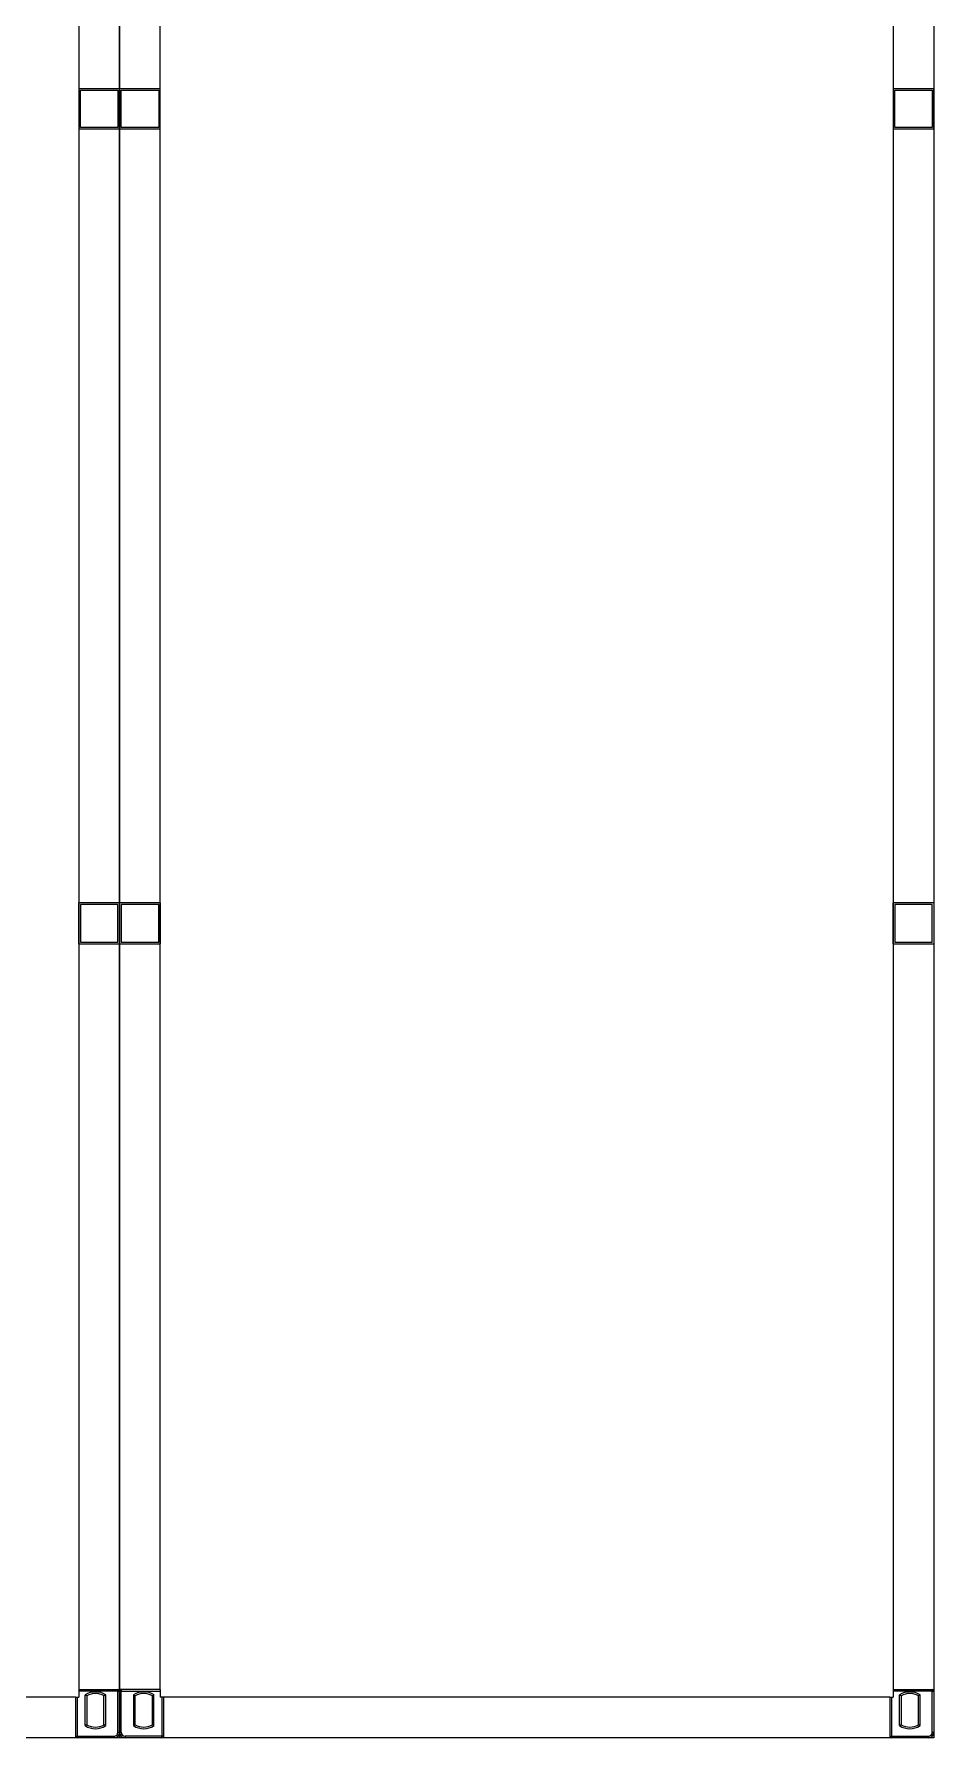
# Model space of a CAD drawing. Header units: millimetres. Extents: x -300 to 383236, y -195106 to -144646.
# Drawn here: x 145448.4 to 145647.3, y -151078 to -150701.4 of the extents above; entities that cross this region are included whole.
import ezdxf

# ---------------------------------------------------------------- set-up
doc = ezdxf.new("R2010")
doc.units = ezdxf.units.MM
doc.header["$LTSCALE"] = 60

# ---------------------------------------------------------------- blocks, each defined once
blk = doc.blocks.new('KEY PLAN_NEW')
at = {"color": 253}
for p, q in [((-746.86, -1495.5), (-746.86, -1788.38)), ((-740.86, -1788.38), (-740.86, -1495.5)), ((-686.86, -1495.5), (-686.86, -1788.38)), ((-746.86, -1670.44), (-746.86, -1673.44)), ((-746.86, -1670.44), (-743.86, -1670.44)), ((-743.86, -1673.44), (-743.86, -1670.44)), ((-743.86, -1670.44), (-743.86, -1673.44)), ((-743.86, -1670.44), (-740.86, -1670.44)), ((-740.86, -1673.44), (-740.86, -1670.44)), ((-686.86, -1670.44), (-686.86, -1673.44)), ((-686.86, -1670.44), (-683.86, -1670.44)), ((-683.86, -1673.44), (-683.86, -1670.44)), ((-746.74, -1673.32), (-746.74, -1670.56)), ((-746.74, -1670.56), (-743.98, -1670.56)), ((-743.98, -1670.56), (-743.98, -1673.32)), ((-743.98, -1670.56), (-743.98, -1673.32)), ((-743.74, -1673.32), (-743.74, -1670.56)), ((-743.74, -1670.56), (-740.98, -1670.56)), ((-740.98, -1670.56), (-740.98, -1673.32)), ((-740.98, -1670.56), (-740.98, -1673.32)), ((-686.74, -1673.32), (-686.74, -1670.56)), ((-686.74, -1670.56), (-683.98, -1670.56)), ((-683.98, -1670.56), (-683.98, -1673.32)), ((-683.98, -1670.56), (-683.98, -1673.32)), ((-743.86, -1673.44), (-746.86, -1673.44)), ((-743.98, -1673.32), (-746.74, -1673.32)), ((-740.86, -1673.44), (-743.86, -1673.44)), ((-740.98, -1673.32), (-743.74, -1673.32)), ((-683.86, -1673.44), (-686.86, -1673.44)), ((-683.98, -1673.32), (-686.74, -1673.32)), ((-746.86, -1733.44), (-746.86, -1730.44)), ((-743.86, -1730.44), (-746.86, -1730.44)), ((-743.98, -1730.56), (-746.74, -1730.56)), ((-746.74, -1730.56), (-746.74, -1733.32)), ((-743.98, -1733.32), (-743.98, -1730.56)), ((-743.98, -1733.32), (-743.98, -1730.56)), ((-743.86, -1730.44), (-743.86, -1733.44)), ((-743.86, -1733.44), (-743.86, -1730.44)), ((-740.86, -1730.44), (-743.86, -1730.44)), ((-740.98, -1730.56), (-743.74, -1730.56)), ((-743.74, -1730.56), (-743.74, -1733.32)), ((-740.98, -1733.32), (-740.98, -1730.56)), ((-740.98, -1733.32), (-740.98, -1730.56)), ((-740.86, -1730.44), (-740.86, -1733.44)), ((-686.86, -1733.44), (-686.86, -1730.44)), ((-683.86, -1730.44), (-686.86, -1730.44)), ((-683.98, -1730.56), (-686.74, -1730.56)), ((-686.74, -1730.56), (-686.74, -1733.32)), ((-683.98, -1733.32), (-683.98, -1730.56)), ((-683.98, -1733.32), (-683.98, -1730.56)), ((-683.86, -1730.44), (-683.86, -1733.44)), ((-746.86, -1733.44), (-743.86, -1733.44)), ((-746.74, -1733.32), (-743.98, -1733.32)), ((-743.86, -1733.44), (-740.86, -1733.44)), ((-743.74, -1733.32), (-740.98, -1733.32)), ((-686.86, -1733.44), (-683.86, -1733.44)), ((-686.74, -1733.32), (-683.98, -1733.32)), ((-746.86, -1788.38), (-746.86, -1788.94)), ((-740.86, -1788.38), (-740.86, -1788.94)), ((-686.86, -1788.38), (-686.86, -1788.94)), ((-747.1, -1788.94), (-800.62, -1788.94)), ((-747.1, -1788.94), (-746.86, -1788.94)), ((-740.62, -1788.94), (-740.86, -1788.94)), ((-687.1, -1788.94), (-740.62, -1788.94)), ((-687.1, -1788.94), (-686.86, -1788.94))]:
    blk.add_line(p, q, dxfattribs=at)
at = {"color": 253, "linetype": 'Continuous'}
for p, q in [((-746.86, -1788.38), (-743.86, -1788.38)), ((-743.98, -1788.5), (-746.86, -1788.5)), ((-743.98, -1788.38), (-743.98, -1788.5)), ((-743.98, -1788.5), (-743.86, -1788.5)), ((-743.98, -1791.53), (-743.98, -1788.5)), ((-740.86, -1788.38), (-743.86, -1788.38)), ((-743.74, -1788.5), (-743.86, -1788.5)), ((-743.74, -1788.38), (-743.74, -1788.5)), ((-743.74, -1788.5), (-740.86, -1788.5)), ((-743.74, -1791.53), (-743.74, -1788.5)), ((-686.86, -1788.38), (-683.86, -1788.38)), ((-683.98, -1788.5), (-686.86, -1788.5)), ((-683.98, -1788.38), (-683.98, -1788.5)), ((-683.98, -1788.5), (-683.86, -1788.5)), ((-683.98, -1791.53), (-683.98, -1788.5)), ((-747.1, -1788.94), (-747.1, -1791.94)), ((-746.98, -1788.94), (-746.98, -1791.82)), ((-746.4, -1791.04), (-746.4, -1788.78)), ((-746.28, -1788.85), (-746.28, -1790.98)), ((-745.01, -1790.98), (-745.01, -1788.85)), ((-744.89, -1788.78), (-744.89, -1791.04)), ((-742.84, -1788.78), (-742.84, -1791.04)), ((-742.72, -1790.98), (-742.72, -1788.85)), ((-741.45, -1788.85), (-741.45, -1790.98)), ((-741.33, -1791.04), (-741.33, -1788.78)), ((-740.74, -1788.94), (-740.74, -1791.82)), ((-740.62, -1788.94), (-740.62, -1791.94)), ((-687.1, -1788.94), (-687.1, -1791.94)), ((-686.98, -1788.94), (-686.98, -1791.82)), ((-686.4, -1791.04), (-686.4, -1788.78)), ((-686.28, -1788.85), (-686.28, -1790.98)), ((-685.01, -1790.98), (-685.01, -1788.85)), ((-684.89, -1788.78), (-684.89, -1791.04)), ((-747.1, -1791.82), (-746.98, -1791.82)), ((-746.98, -1791.94), (-746.98, -1791.82)), ((-746.98, -1791.82), (-744.27, -1791.82)), ((-744.27, -1791.82), (-744.27, -1791.94)), ((-743.98, -1791.53), (-743.86, -1791.53)), ((-743.98, -1791.82), (-743.98, -1791.82)), ((-743.98, -1791.82), (-743.98, -1791.82)), ((-743.74, -1791.53), (-743.86, -1791.53)), ((-743.74, -1791.82), (-743.74, -1791.82)), ((-743.74, -1791.82), (-743.74, -1791.82)), ((-743.45, -1791.82), (-743.45, -1791.94)), ((-740.74, -1791.82), (-743.45, -1791.82)), ((-740.74, -1791.94), (-740.74, -1791.82)), ((-740.62, -1791.82), (-740.74, -1791.82)), ((-687.1, -1791.82), (-686.98, -1791.82)), ((-686.98, -1791.94), (-686.98, -1791.82)), ((-686.98, -1791.82), (-684.27, -1791.82)), ((-684.27, -1791.82), (-684.27, -1791.94)), ((-683.98, -1791.53), (-683.86, -1791.53)), ((-683.98, -1791.82), (-683.98, -1791.82)), ((-683.98, -1791.82), (-683.98, -1791.82))]:
    blk.add_line(p, q, dxfattribs=at)
at = {"color": 253}
for points in [[(-803.86, -1491.94), (-743.86, -1491.94), (-743.86, -1791.94), (-803.86, -1791.94)], [(-743.86, -1491.94), (-683.86, -1491.94), (-683.86, -1791.94), (-743.86, -1791.94)]]:
    blk.add_lwpolyline(points, close=True, dxfattribs=at)
at = {"color": 253, "linetype": 'Continuous'}
for centre, radius, start, end in [((-743.98, -1788.5), 0.12, 0, 90), ((-743.74, -1788.5), 0.12, 90, 180), ((-683.98, -1788.5), 0.12, 0, 90), ((-745.64, -1789.91), 1.36, 56.2792, 123.7208), ((-745.64, -1789.91), 1.24, 59.1964, 120.8036), ((-742.08, -1789.91), 1.36, 56.2792, 123.7208), ((-742.08, -1789.91), 1.24, 59.1964, 120.8036), ((-685.64, -1789.91), 1.36, 56.2792, 123.7208), ((-685.64, -1789.91), 1.24, 59.1964, 120.8036), ((-745.64, -1789.91), 1.24, 239.1964, 300.8036), ((-742.08, -1789.91), 1.24, 239.1964, 300.8036), ((-685.64, -1789.91), 1.24, 239.1964, 300.8036), ((-746.98, -1791.82), 0.12, 180, 270), ((-745.64, -1789.91), 1.36, 236.2792, 303.7208), ((-744.27, -1791.53), 0.41, 270, 0), ((-744.27, -1791.53), 0.29, 270, 0), ((-743.45, -1791.53), 0.41, 180, 270), ((-743.45, -1791.53), 0.29, 180, 270), ((-742.08, -1789.91), 1.36, 236.2792, 303.7208), ((-740.74, -1791.82), 0.12, 270, 0), ((-686.98, -1791.82), 0.12, 180, 270), ((-685.64, -1789.91), 1.36, 236.2792, 303.7208), ((-684.27, -1791.53), 0.41, 270, 0), ((-684.27, -1791.53), 0.29, 270, 0)]:
    blk.add_arc(centre, radius, start, end, dxfattribs=at)
for points, knots in [([(-746.28, -1788.85), (-746.28, -1788.85, 46), (-746.28, -1788.85, 46), (-746.28, -1788.85, 46), (-746.28, -1788.85, 46), (-746.28, -1788.85, 46), (-746.28, -1788.85, 46), (-746.28, -1788.85, 46), (-746.28, -1788.85, 46), (-746.28, -1788.85, 46), (-746.28, -1788.84, 46), (-746.29, -1788.84, 46), (-746.29, -1788.84, 46), (-746.29, -1788.84, 46), (-746.29, -1788.84, 46), (-746.29, -1788.84, 46), (-746.3, -1788.84, 46), (-746.3, -1788.84, 46), (-746.3, -1788.84, 46), (-746.3, -1788.84, 46), (-746.3, -1788.83, 46), (-746.3, -1788.83, 46), (-746.31, -1788.83, 46), (-746.31, -1788.83, 46), (-746.32, -1788.83, 46), (-746.32, -1788.83, 46), (-746.32, -1788.82, 46), (-746.32, -1788.82, 46), (-746.32, -1788.82, 46), (-746.32, -1788.82, 46), (-746.33, -1788.82, 46), (-746.33, -1788.82, 46), (-746.34, -1788.82, 46), (-746.34, -1788.81, 46), (-746.35, -1788.81, 46), (-746.35, -1788.81, 46), (-746.35, -1788.81, 46), (-746.35, -1788.81, 46), (-746.36, -1788.8, 46), (-746.36, -1788.8, 46), (-746.36, -1788.8, 46), (-746.36, -1788.8, 46), (-746.37, -1788.8, 46), (-746.37, -1788.8, 46), (-746.38, -1788.79, 46), (-746.38, -1788.79, 46), (-746.39, -1788.79, 46), (-746.39, -1788.79, 46), (-746.39, -1788.78, 46), (-746.39, -1788.78, 46), (-746.39, -1788.78, 46), (-746.4, -1788.78, 46), (-746.4, -1788.78, 46), (-746.4, -1788.78, 46)], [0, 0, 0, 0, 0.06206, 0.12459, 0.12459, 0.155854, 0.155854, 0.171487, 0.171487, 0.187119, 0.187119, 0.249648, 0.249648, 0.312178, 0.312178, 0.343442, 0.343442, 0.359075, 0.359075, 0.374707, 0.374707, 0.437236, 0.437236, 0.499766, 0.499766, 0.53103, 0.53103, 0.546663, 0.546663, 0.562295, 0.562295, 0.624824, 0.624824, 0.687353, 0.687353, 0.749883, 0.749883, 0.765515, 0.765515, 0.781147, 0.781147, 0.812412, 0.812412, 0.874941, 0.874941, 0.937471, 0.937471, 0.968735, 0.968735, 0.984368, 0.992184, 0.992184, 1, 1, 1, 1]), ([(-744.89, -1788.78), (-744.89, -1788.78, 46), (-744.89, -1788.78, 46), (-744.89, -1788.78, 46), (-744.89, -1788.78, 46), (-744.89, -1788.78, 46), (-744.89, -1788.79, 46), (-744.9, -1788.79, 46), (-744.9, -1788.79, 46), (-744.91, -1788.79, 46), (-744.91, -1788.8, 46), (-744.92, -1788.8, 46), (-744.92, -1788.8, 46), (-744.92, -1788.8, 46), (-744.93, -1788.8, 46), (-744.93, -1788.8, 46), (-744.93, -1788.81, 46), (-744.93, -1788.81, 46), (-744.93, -1788.81, 46), (-744.94, -1788.81, 46), (-744.94, -1788.81, 46), (-744.95, -1788.82, 46), (-744.95, -1788.82, 46), (-744.96, -1788.82, 46), (-744.96, -1788.82, 46), (-744.96, -1788.82, 46), (-744.96, -1788.82, 46), (-744.96, -1788.82, 46), (-744.97, -1788.83, 46), (-744.97, -1788.83, 46), (-744.97, -1788.83, 46), (-744.97, -1788.83, 46), (-744.98, -1788.83, 46), (-744.98, -1788.83, 46), (-744.99, -1788.84, 46), (-744.99, -1788.84, 46), (-744.99, -1788.84, 46), (-744.99, -1788.84, 46), (-744.99, -1788.84, 46), (-744.99, -1788.84, 46), (-744.99, -1788.84, 46), (-744.99, -1788.84, 46), (-745, -1788.84, 46), (-745, -1788.84, 46), (-745, -1788.85, 46), (-745, -1788.85, 46), (-745, -1788.85, 46), (-745, -1788.85, 46), (-745, -1788.85, 46), (-745, -1788.85, 46), (-745.01, -1788.85, 46), (-745.01, -1788.85, 46), (-745.01, -1788.85, 46), (-745.01, -1788.85, 46)], [0, 0, 0, 0, 0.00782, 0.00782, 0.015639, 0.031279, 0.031279, 0.062557, 0.062557, 0.125114, 0.125114, 0.187671, 0.187671, 0.21895, 0.21895, 0.234589, 0.234589, 0.250228, 0.250228, 0.312785, 0.312785, 0.375342, 0.375342, 0.437899, 0.437899, 0.453538, 0.453538, 0.469178, 0.469178, 0.500456, 0.500456, 0.563013, 0.563013, 0.62557, 0.62557, 0.641209, 0.641209, 0.656849, 0.656849, 0.688127, 0.688127, 0.750684, 0.750684, 0.813241, 0.813241, 0.828881, 0.828881, 0.84452, 0.84452, 0.875798, 0.875798, 0.938355, 1, 1, 1, 1]), ([(-742.84, -1788.78), (-742.84, -1788.78, 46), (-742.84, -1788.78, 46), (-742.83, -1788.78, 46), (-742.83, -1788.78, 46), (-742.83, -1788.78, 46), (-742.83, -1788.79, 46), (-742.83, -1788.79, 46), (-742.82, -1788.79, 46), (-742.82, -1788.79, 46), (-742.81, -1788.8, 46), (-742.81, -1788.8, 46), (-742.8, -1788.8, 46), (-742.8, -1788.8, 46), (-742.8, -1788.8, 46), (-742.8, -1788.8, 46), (-742.79, -1788.81, 46), (-742.79, -1788.81, 46), (-742.79, -1788.81, 46), (-742.79, -1788.81, 46), (-742.78, -1788.81, 46), (-742.78, -1788.82, 46), (-742.77, -1788.82, 46), (-742.77, -1788.82, 46), (-742.76, -1788.82, 46), (-742.76, -1788.82, 46), (-742.76, -1788.82, 46), (-742.76, -1788.82, 46), (-742.76, -1788.83, 46), (-742.76, -1788.83, 46), (-742.75, -1788.83, 46), (-742.75, -1788.83, 46), (-742.74, -1788.83, 46), (-742.74, -1788.83, 46), (-742.74, -1788.84, 46), (-742.74, -1788.84, 46), (-742.74, -1788.84, 46), (-742.74, -1788.84, 46), (-742.73, -1788.84, 46), (-742.73, -1788.84, 46), (-742.73, -1788.84, 46), (-742.73, -1788.84, 46), (-742.73, -1788.84, 46), (-742.72, -1788.84, 46), (-742.72, -1788.85, 46), (-742.72, -1788.85, 46), (-742.72, -1788.85, 46), (-742.72, -1788.85, 46), (-742.72, -1788.85, 46), (-742.72, -1788.85, 46), (-742.72, -1788.85, 46), (-742.72, -1788.85, 46), (-742.72, -1788.85, 46), (-742.72, -1788.85, 46)], [0, 0, 0, 0, 0.00782, 0.00782, 0.015639, 0.031279, 0.031279, 0.062557, 0.062557, 0.125114, 0.125114, 0.187671, 0.187671, 0.21895, 0.21895, 0.234589, 0.234589, 0.250228, 0.250228, 0.312785, 0.312785, 0.375342, 0.375342, 0.437899, 0.437899, 0.453538, 0.453538, 0.469178, 0.469178, 0.500456, 0.500456, 0.563013, 0.563013, 0.62557, 0.62557, 0.641209, 0.641209, 0.656849, 0.656849, 0.688127, 0.688127, 0.750684, 0.750684, 0.813241, 0.813241, 0.828881, 0.828881, 0.84452, 0.84452, 0.875798, 0.875798, 0.938355, 1, 1, 1, 1]), ([(-741.45, -1788.85), (-741.45, -1788.85, 46), (-741.45, -1788.85, 46), (-741.45, -1788.85, 46), (-741.44, -1788.85, 46), (-741.44, -1788.85, 46), (-741.44, -1788.85, 46), (-741.44, -1788.85, 46), (-741.44, -1788.85, 46), (-741.44, -1788.85, 46), (-741.44, -1788.84, 46), (-741.44, -1788.84, 46), (-741.43, -1788.84, 46), (-741.43, -1788.84, 46), (-741.43, -1788.84, 46), (-741.43, -1788.84, 46), (-741.43, -1788.84, 46), (-741.43, -1788.84, 46), (-741.43, -1788.84, 46), (-741.43, -1788.84, 46), (-741.42, -1788.83, 46), (-741.42, -1788.83, 46), (-741.41, -1788.83, 46), (-741.41, -1788.83, 46), (-741.41, -1788.83, 46), (-741.41, -1788.83, 46), (-741.4, -1788.82, 46), (-741.4, -1788.82, 46), (-741.4, -1788.82, 46), (-741.4, -1788.82, 46), (-741.4, -1788.82, 46), (-741.39, -1788.82, 46), (-741.39, -1788.82, 46), (-741.38, -1788.81, 46), (-741.38, -1788.81, 46), (-741.37, -1788.81, 46), (-741.37, -1788.81, 46), (-741.37, -1788.81, 46), (-741.37, -1788.8, 46), (-741.37, -1788.8, 46), (-741.36, -1788.8, 46), (-741.36, -1788.8, 46), (-741.36, -1788.8, 46), (-741.35, -1788.8, 46), (-741.35, -1788.79, 46), (-741.34, -1788.79, 46), (-741.34, -1788.79, 46), (-741.33, -1788.79, 46), (-741.33, -1788.78, 46), (-741.33, -1788.78, 46), (-741.33, -1788.78, 46), (-741.33, -1788.78, 46), (-741.33, -1788.78, 46), (-741.33, -1788.78, 46)], [0, 0, 0, 0, 0.06206, 0.12459, 0.12459, 0.155854, 0.155854, 0.171487, 0.171487, 0.187119, 0.187119, 0.249648, 0.249648, 0.312178, 0.312178, 0.343442, 0.343442, 0.359075, 0.359075, 0.374707, 0.374707, 0.437236, 0.437236, 0.499766, 0.499766, 0.53103, 0.53103, 0.546663, 0.546663, 0.562295, 0.562295, 0.624824, 0.624824, 0.687353, 0.687353, 0.749883, 0.749883, 0.765515, 0.765515, 0.781147, 0.781147, 0.812412, 0.812412, 0.874941, 0.874941, 0.937471, 0.937471, 0.968735, 0.968735, 0.984368, 0.992184, 0.992184, 1, 1, 1, 1]), ([(-686.28, -1788.85), (-686.28, -1788.85, 46), (-686.28, -1788.85, 46), (-686.28, -1788.85, 46), (-686.28, -1788.85, 46), (-686.28, -1788.85, 46), (-686.28, -1788.85, 46), (-686.28, -1788.85, 46), (-686.28, -1788.85, 46), (-686.28, -1788.85, 46), (-686.28, -1788.84, 46), (-686.29, -1788.84, 46), (-686.29, -1788.84, 46), (-686.29, -1788.84, 46), (-686.29, -1788.84, 46), (-686.29, -1788.84, 46), (-686.3, -1788.84, 46), (-686.3, -1788.84, 46), (-686.3, -1788.84, 46), (-686.3, -1788.84, 46), (-686.3, -1788.83, 46), (-686.3, -1788.83, 46), (-686.31, -1788.83, 46), (-686.31, -1788.83, 46), (-686.32, -1788.83, 46), (-686.32, -1788.83, 46), (-686.32, -1788.82, 46), (-686.32, -1788.82, 46), (-686.32, -1788.82, 46), (-686.32, -1788.82, 46), (-686.33, -1788.82, 46), (-686.33, -1788.82, 46), (-686.34, -1788.82, 46), (-686.34, -1788.81, 46), (-686.35, -1788.81, 46), (-686.35, -1788.81, 46), (-686.35, -1788.81, 46), (-686.35, -1788.81, 46), (-686.36, -1788.8, 46), (-686.36, -1788.8, 46), (-686.36, -1788.8, 46), (-686.36, -1788.8, 46), (-686.37, -1788.8, 46), (-686.37, -1788.8, 46), (-686.38, -1788.79, 46), (-686.38, -1788.79, 46), (-686.39, -1788.79, 46), (-686.39, -1788.79, 46), (-686.39, -1788.78, 46), (-686.39, -1788.78, 46), (-686.39, -1788.78, 46), (-686.4, -1788.78, 46), (-686.4, -1788.78, 46), (-686.4, -1788.78, 46)], [0, 0, 0, 0, 0.06206, 0.12459, 0.12459, 0.155854, 0.155854, 0.171487, 0.171487, 0.187119, 0.187119, 0.249648, 0.249648, 0.312178, 0.312178, 0.343442, 0.343442, 0.359075, 0.359075, 0.374707, 0.374707, 0.437236, 0.437236, 0.499766, 0.499766, 0.53103, 0.53103, 0.546663, 0.546663, 0.562295, 0.562295, 0.624824, 0.624824, 0.687353, 0.687353, 0.749883, 0.749883, 0.765515, 0.765515, 0.781147, 0.781147, 0.812412, 0.812412, 0.874941, 0.874941, 0.937471, 0.937471, 0.968735, 0.968735, 0.984368, 0.992184, 0.992184, 1, 1, 1, 1]), ([(-684.89, -1788.78), (-684.89, -1788.78, 46), (-684.89, -1788.78, 46), (-684.89, -1788.78, 46), (-684.89, -1788.78, 46), (-684.89, -1788.78, 46), (-684.89, -1788.79, 46), (-684.9, -1788.79, 46), (-684.9, -1788.79, 46), (-684.91, -1788.79, 46), (-684.91, -1788.8, 46), (-684.92, -1788.8, 46), (-684.92, -1788.8, 46), (-684.92, -1788.8, 46), (-684.93, -1788.8, 46), (-684.93, -1788.8, 46), (-684.93, -1788.81, 46), (-684.93, -1788.81, 46), (-684.93, -1788.81, 46), (-684.94, -1788.81, 46), (-684.94, -1788.81, 46), (-684.95, -1788.82, 46), (-684.95, -1788.82, 46), (-684.96, -1788.82, 46), (-684.96, -1788.82, 46), (-684.96, -1788.82, 46), (-684.96, -1788.82, 46), (-684.96, -1788.82, 46), (-684.97, -1788.83, 46), (-684.97, -1788.83, 46), (-684.97, -1788.83, 46), (-684.97, -1788.83, 46), (-684.98, -1788.83, 46), (-684.98, -1788.83, 46), (-684.99, -1788.84, 46), (-684.99, -1788.84, 46), (-684.99, -1788.84, 46), (-684.99, -1788.84, 46), (-684.99, -1788.84, 46), (-684.99, -1788.84, 46), (-684.99, -1788.84, 46), (-684.99, -1788.84, 46), (-685, -1788.84, 46), (-685, -1788.84, 46), (-685, -1788.85, 46), (-685, -1788.85, 46), (-685, -1788.85, 46), (-685, -1788.85, 46), (-685, -1788.85, 46), (-685, -1788.85, 46), (-685.01, -1788.85, 46), (-685.01, -1788.85, 46), (-685.01, -1788.85, 46), (-685.01, -1788.85, 46)], [0, 0, 0, 0, 0.00782, 0.00782, 0.015639, 0.031279, 0.031279, 0.062557, 0.062557, 0.125114, 0.125114, 0.187671, 0.187671, 0.21895, 0.21895, 0.234589, 0.234589, 0.250228, 0.250228, 0.312785, 0.312785, 0.375342, 0.375342, 0.437899, 0.437899, 0.453538, 0.453538, 0.469178, 0.469178, 0.500456, 0.500456, 0.563013, 0.563013, 0.62557, 0.62557, 0.641209, 0.641209, 0.656849, 0.656849, 0.688127, 0.688127, 0.750684, 0.750684, 0.813241, 0.813241, 0.828881, 0.828881, 0.84452, 0.84452, 0.875798, 0.875798, 0.938355, 1, 1, 1, 1]), ([(-746.28, -1790.98), (-746.28, -1790.98, 46), (-746.28, -1790.98, 46), (-746.28, -1790.98, 46), (-746.28, -1790.98, 46), (-746.28, -1790.98, 46), (-746.28, -1790.98, 46), (-746.28, -1790.98, 46), (-746.28, -1790.98, 46), (-746.28, -1790.98, 46), (-746.28, -1790.98, 46), (-746.29, -1790.98, 46), (-746.29, -1790.99, 46), (-746.29, -1790.99, 46), (-746.29, -1790.99, 46), (-746.29, -1790.99, 46), (-746.3, -1790.99, 46), (-746.3, -1790.99, 46), (-746.3, -1790.99, 46), (-746.3, -1790.99, 46), (-746.3, -1790.99, 46), (-746.3, -1790.99, 46), (-746.31, -1791, 46), (-746.31, -1791, 46), (-746.32, -1791, 46), (-746.32, -1791, 46), (-746.32, -1791, 46), (-746.32, -1791, 46), (-746.32, -1791, 46), (-746.32, -1791, 46), (-746.33, -1791.01, 46), (-746.33, -1791.01, 46), (-746.34, -1791.01, 46), (-746.34, -1791.01, 46), (-746.35, -1791.02, 46), (-746.35, -1791.02, 46), (-746.35, -1791.02, 46), (-746.35, -1791.02, 46), (-746.36, -1791.02, 46), (-746.36, -1791.02, 46), (-746.36, -1791.03, 46), (-746.36, -1791.03, 46), (-746.37, -1791.03, 46), (-746.37, -1791.03, 46), (-746.38, -1791.03, 46), (-746.38, -1791.04, 46), (-746.39, -1791.04, 46), (-746.39, -1791.04, 46), (-746.39, -1791.04, 46), (-746.39, -1791.04, 46), (-746.39, -1791.04, 46), (-746.4, -1791.04, 46), (-746.4, -1791.04, 46), (-746.4, -1791.04, 46)], [0, 0, 0, 0, 0.06206, 0.12459, 0.12459, 0.155854, 0.155854, 0.171487, 0.171487, 0.187119, 0.187119, 0.249648, 0.249648, 0.312178, 0.312178, 0.343442, 0.343442, 0.359075, 0.359075, 0.374707, 0.374707, 0.437236, 0.437236, 0.499766, 0.499766, 0.53103, 0.53103, 0.546663, 0.546663, 0.562295, 0.562295, 0.624824, 0.624824, 0.687353, 0.687353, 0.749883, 0.749883, 0.765515, 0.765515, 0.781147, 0.781147, 0.812412, 0.812412, 0.874941, 0.874941, 0.937471, 0.937471, 0.968735, 0.968735, 0.984368, 0.992184, 0.992184, 1, 1, 1, 1]), ([(-744.89, -1791.04), (-744.89, -1791.04, 46), (-744.89, -1791.04, 46), (-744.89, -1791.04, 46), (-744.89, -1791.04, 46), (-744.89, -1791.04, 46), (-744.89, -1791.04, 46), (-744.9, -1791.04, 46), (-744.9, -1791.04, 46), (-744.91, -1791.03, 46), (-744.91, -1791.03, 46), (-744.92, -1791.03, 46), (-744.92, -1791.03, 46), (-744.92, -1791.03, 46), (-744.93, -1791.02, 46), (-744.93, -1791.02, 46), (-744.93, -1791.02, 46), (-744.93, -1791.02, 46), (-744.93, -1791.02, 46), (-744.94, -1791.02, 46), (-744.94, -1791.01, 46), (-744.95, -1791.01, 46), (-744.95, -1791.01, 46), (-744.96, -1791.01, 46), (-744.96, -1791, 46), (-744.96, -1791, 46), (-744.96, -1791, 46), (-744.96, -1791, 46), (-744.97, -1791, 46), (-744.97, -1791, 46), (-744.97, -1791, 46), (-744.97, -1791, 46), (-744.98, -1790.99, 46), (-744.98, -1790.99, 46), (-744.99, -1790.99, 46), (-744.99, -1790.99, 46), (-744.99, -1790.99, 46), (-744.99, -1790.99, 46), (-744.99, -1790.99, 46), (-744.99, -1790.99, 46), (-744.99, -1790.99, 46), (-744.99, -1790.99, 46), (-745, -1790.98, 46), (-745, -1790.98, 46), (-745, -1790.98, 46), (-745, -1790.98, 46), (-745, -1790.98, 46), (-745, -1790.98, 46), (-745, -1790.98, 46), (-745, -1790.98, 46), (-745.01, -1790.98, 46), (-745.01, -1790.98, 46), (-745.01, -1790.98, 46), (-745.01, -1790.98, 46)], [0, 0, 0, 0, 0.00782, 0.00782, 0.015639, 0.031279, 0.031279, 0.062557, 0.062557, 0.125114, 0.125114, 0.187671, 0.187671, 0.21895, 0.21895, 0.234589, 0.234589, 0.250228, 0.250228, 0.312785, 0.312785, 0.375342, 0.375342, 0.437899, 0.437899, 0.453538, 0.453538, 0.469178, 0.469178, 0.500456, 0.500456, 0.563013, 0.563013, 0.62557, 0.62557, 0.641209, 0.641209, 0.656849, 0.656849, 0.688127, 0.688127, 0.750684, 0.750684, 0.813241, 0.813241, 0.828881, 0.828881, 0.84452, 0.84452, 0.875798, 0.875798, 0.938355, 1, 1, 1, 1]), ([(-742.84, -1791.04), (-742.84, -1791.04, 46), (-742.84, -1791.04, 46), (-742.83, -1791.04, 46), (-742.83, -1791.04, 46), (-742.83, -1791.04, 46), (-742.83, -1791.04, 46), (-742.83, -1791.04, 46), (-742.82, -1791.04, 46), (-742.82, -1791.03, 46), (-742.81, -1791.03, 46), (-742.81, -1791.03, 46), (-742.8, -1791.03, 46), (-742.8, -1791.03, 46), (-742.8, -1791.02, 46), (-742.8, -1791.02, 46), (-742.79, -1791.02, 46), (-742.79, -1791.02, 46), (-742.79, -1791.02, 46), (-742.79, -1791.02, 46), (-742.78, -1791.01, 46), (-742.78, -1791.01, 46), (-742.77, -1791.01, 46), (-742.77, -1791.01, 46), (-742.76, -1791, 46), (-742.76, -1791, 46), (-742.76, -1791, 46), (-742.76, -1791, 46), (-742.76, -1791, 46), (-742.76, -1791, 46), (-742.75, -1791, 46), (-742.75, -1791, 46), (-742.74, -1790.99, 46), (-742.74, -1790.99, 46), (-742.74, -1790.99, 46), (-742.74, -1790.99, 46), (-742.74, -1790.99, 46), (-742.74, -1790.99, 46), (-742.73, -1790.99, 46), (-742.73, -1790.99, 46), (-742.73, -1790.99, 46), (-742.73, -1790.99, 46), (-742.73, -1790.98, 46), (-742.72, -1790.98, 46), (-742.72, -1790.98, 46), (-742.72, -1790.98, 46), (-742.72, -1790.98, 46), (-742.72, -1790.98, 46), (-742.72, -1790.98, 46), (-742.72, -1790.98, 46), (-742.72, -1790.98, 46), (-742.72, -1790.98, 46), (-742.72, -1790.98, 46), (-742.72, -1790.98, 46)], [0, 0, 0, 0, 0.00782, 0.00782, 0.015639, 0.031279, 0.031279, 0.062557, 0.062557, 0.125114, 0.125114, 0.187671, 0.187671, 0.21895, 0.21895, 0.234589, 0.234589, 0.250228, 0.250228, 0.312785, 0.312785, 0.375342, 0.375342, 0.437899, 0.437899, 0.453538, 0.453538, 0.469178, 0.469178, 0.500456, 0.500456, 0.563013, 0.563013, 0.62557, 0.62557, 0.641209, 0.641209, 0.656849, 0.656849, 0.688127, 0.688127, 0.750684, 0.750684, 0.813241, 0.813241, 0.828881, 0.828881, 0.84452, 0.84452, 0.875798, 0.875798, 0.938355, 1, 1, 1, 1]), ([(-741.45, -1790.98), (-741.45, -1790.98, 46), (-741.45, -1790.98, 46), (-741.45, -1790.98, 46), (-741.44, -1790.98, 46), (-741.44, -1790.98, 46), (-741.44, -1790.98, 46), (-741.44, -1790.98, 46), (-741.44, -1790.98, 46), (-741.44, -1790.98, 46), (-741.44, -1790.98, 46), (-741.44, -1790.98, 46), (-741.43, -1790.99, 46), (-741.43, -1790.99, 46), (-741.43, -1790.99, 46), (-741.43, -1790.99, 46), (-741.43, -1790.99, 46), (-741.43, -1790.99, 46), (-741.43, -1790.99, 46), (-741.43, -1790.99, 46), (-741.42, -1790.99, 46), (-741.42, -1790.99, 46), (-741.41, -1791, 46), (-741.41, -1791, 46), (-741.41, -1791, 46), (-741.41, -1791, 46), (-741.4, -1791, 46), (-741.4, -1791, 46), (-741.4, -1791, 46), (-741.4, -1791, 46), (-741.4, -1791.01, 46), (-741.39, -1791.01, 46), (-741.39, -1791.01, 46), (-741.38, -1791.01, 46), (-741.38, -1791.02, 46), (-741.37, -1791.02, 46), (-741.37, -1791.02, 46), (-741.37, -1791.02, 46), (-741.37, -1791.02, 46), (-741.37, -1791.02, 46), (-741.36, -1791.03, 46), (-741.36, -1791.03, 46), (-741.36, -1791.03, 46), (-741.35, -1791.03, 46), (-741.35, -1791.03, 46), (-741.34, -1791.04, 46), (-741.34, -1791.04, 46), (-741.33, -1791.04, 46), (-741.33, -1791.04, 46), (-741.33, -1791.04, 46), (-741.33, -1791.04, 46), (-741.33, -1791.04, 46), (-741.33, -1791.04, 46), (-741.33, -1791.04, 46)], [0, 0, 0, 0, 0.06206, 0.12459, 0.12459, 0.155854, 0.155854, 0.171487, 0.171487, 0.187119, 0.187119, 0.249648, 0.249648, 0.312178, 0.312178, 0.343442, 0.343442, 0.359075, 0.359075, 0.374707, 0.374707, 0.437236, 0.437236, 0.499766, 0.499766, 0.53103, 0.53103, 0.546663, 0.546663, 0.562295, 0.562295, 0.624824, 0.624824, 0.687353, 0.687353, 0.749883, 0.749883, 0.765515, 0.765515, 0.781147, 0.781147, 0.812412, 0.812412, 0.874941, 0.874941, 0.937471, 0.937471, 0.968735, 0.968735, 0.984368, 0.992184, 0.992184, 1, 1, 1, 1]), ([(-686.28, -1790.98), (-686.28, -1790.98, 46), (-686.28, -1790.98, 46), (-686.28, -1790.98, 46), (-686.28, -1790.98, 46), (-686.28, -1790.98, 46), (-686.28, -1790.98, 46), (-686.28, -1790.98, 46), (-686.28, -1790.98, 46), (-686.28, -1790.98, 46), (-686.28, -1790.98, 46), (-686.29, -1790.98, 46), (-686.29, -1790.99, 46), (-686.29, -1790.99, 46), (-686.29, -1790.99, 46), (-686.29, -1790.99, 46), (-686.3, -1790.99, 46), (-686.3, -1790.99, 46), (-686.3, -1790.99, 46), (-686.3, -1790.99, 46), (-686.3, -1790.99, 46), (-686.3, -1790.99, 46), (-686.31, -1791, 46), (-686.31, -1791, 46), (-686.32, -1791, 46), (-686.32, -1791, 46), (-686.32, -1791, 46), (-686.32, -1791, 46), (-686.32, -1791, 46), (-686.32, -1791, 46), (-686.33, -1791.01, 46), (-686.33, -1791.01, 46), (-686.34, -1791.01, 46), (-686.34, -1791.01, 46), (-686.35, -1791.02, 46), (-686.35, -1791.02, 46), (-686.35, -1791.02, 46), (-686.35, -1791.02, 46), (-686.36, -1791.02, 46), (-686.36, -1791.02, 46), (-686.36, -1791.03, 46), (-686.36, -1791.03, 46), (-686.37, -1791.03, 46), (-686.37, -1791.03, 46), (-686.38, -1791.03, 46), (-686.38, -1791.04, 46), (-686.39, -1791.04, 46), (-686.39, -1791.04, 46), (-686.39, -1791.04, 46), (-686.39, -1791.04, 46), (-686.39, -1791.04, 46), (-686.4, -1791.04, 46), (-686.4, -1791.04, 46), (-686.4, -1791.04, 46)], [0, 0, 0, 0, 0.06206, 0.12459, 0.12459, 0.155854, 0.155854, 0.171487, 0.171487, 0.187119, 0.187119, 0.249648, 0.249648, 0.312178, 0.312178, 0.343442, 0.343442, 0.359075, 0.359075, 0.374707, 0.374707, 0.437236, 0.437236, 0.499766, 0.499766, 0.53103, 0.53103, 0.546663, 0.546663, 0.562295, 0.562295, 0.624824, 0.624824, 0.687353, 0.687353, 0.749883, 0.749883, 0.765515, 0.765515, 0.781147, 0.781147, 0.812412, 0.812412, 0.874941, 0.874941, 0.937471, 0.937471, 0.968735, 0.968735, 0.984368, 0.992184, 0.992184, 1, 1, 1, 1]), ([(-684.89, -1791.04), (-684.89, -1791.04, 46), (-684.89, -1791.04, 46), (-684.89, -1791.04, 46), (-684.89, -1791.04, 46), (-684.89, -1791.04, 46), (-684.89, -1791.04, 46), (-684.9, -1791.04, 46), (-684.9, -1791.04, 46), (-684.91, -1791.03, 46), (-684.91, -1791.03, 46), (-684.92, -1791.03, 46), (-684.92, -1791.03, 46), (-684.92, -1791.03, 46), (-684.93, -1791.02, 46), (-684.93, -1791.02, 46), (-684.93, -1791.02, 46), (-684.93, -1791.02, 46), (-684.93, -1791.02, 46), (-684.94, -1791.02, 46), (-684.94, -1791.01, 46), (-684.95, -1791.01, 46), (-684.95, -1791.01, 46), (-684.96, -1791.01, 46), (-684.96, -1791, 46), (-684.96, -1791, 46), (-684.96, -1791, 46), (-684.96, -1791, 46), (-684.97, -1791, 46), (-684.97, -1791, 46), (-684.97, -1791, 46), (-684.97, -1791, 46), (-684.98, -1790.99, 46), (-684.98, -1790.99, 46), (-684.99, -1790.99, 46), (-684.99, -1790.99, 46), (-684.99, -1790.99, 46), (-684.99, -1790.99, 46), (-684.99, -1790.99, 46), (-684.99, -1790.99, 46), (-684.99, -1790.99, 46), (-684.99, -1790.99, 46), (-685, -1790.98, 46), (-685, -1790.98, 46), (-685, -1790.98, 46), (-685, -1790.98, 46), (-685, -1790.98, 46), (-685, -1790.98, 46), (-685, -1790.98, 46), (-685, -1790.98, 46), (-685.01, -1790.98, 46), (-685.01, -1790.98, 46), (-685.01, -1790.98, 46), (-685.01, -1790.98, 46)], [0, 0, 0, 0, 0.00782, 0.00782, 0.015639, 0.031279, 0.031279, 0.062557, 0.062557, 0.125114, 0.125114, 0.187671, 0.187671, 0.21895, 0.21895, 0.234589, 0.234589, 0.250228, 0.250228, 0.312785, 0.312785, 0.375342, 0.375342, 0.437899, 0.437899, 0.453538, 0.453538, 0.469178, 0.469178, 0.500456, 0.500456, 0.563013, 0.563013, 0.62557, 0.62557, 0.641209, 0.641209, 0.656849, 0.656849, 0.688127, 0.688127, 0.750684, 0.750684, 0.813241, 0.813241, 0.828881, 0.828881, 0.84452, 0.84452, 0.875798, 0.875798, 0.938355, 1, 1, 1, 1])]:
    blk.add_open_spline(points, degree=3, knots=knots, dxfattribs=at)

msp = doc.modelspace()

# ---------------------------------------------------------------- block references
at = {"xscale": 3, "yscale": 3, "zscale": 3}
msp.add_blockref('KEY PLAN_NEW', (147698.87, -145702.13), dxfattribs=at)

doc.saveas('drawing.dxf')
